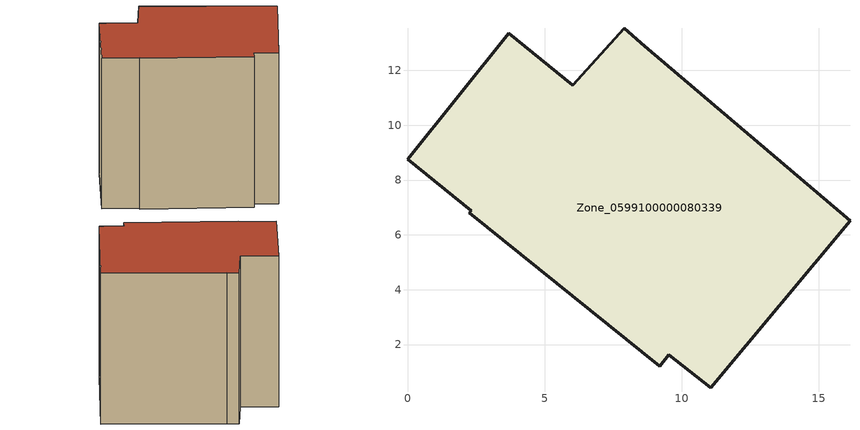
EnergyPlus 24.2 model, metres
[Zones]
Zone_0599100000080339
 floor ground (C_G): 9.53,1.62 9.2,1.21 2.26,6.8 2.33,6.88 0,8.77 3.7,13.35 6.03,11.46 7.91,13.54 8.65,12.88 16.14,6.52 11.05,0.42 z0
 wall outside (C_F): 9.2,1.21 9.53,1.62 11.05,0.42 16.14,6.52 8.65,12.88 7.91,13.54 6.03,11.46 3.7,13.35 0,8.77 2.33,6.88 2.26,6.8 9.2,1.21 z0:13.26
 roof outside (C_R): 9.53,1.62 11.05,0.42 16.14,6.52 8.65,12.88 7.91,13.54 6.03,11.46 3.7,13.35 0,8.77 2.33,6.88 2.26,6.8 9.2,1.21 z13.26
[BUILDING]
Pand.0599100000080339: North Axis=0; Terrain=City; Loads Convergence Tolerance Value=0.04; Temperature Convergence Tolerance Value=0.4; Solar Distribution=FullExterior; Maximum Number of Warmup Days=25; Minimum Number of Warmup Days=1
[Site:Location]
Rotterdam.The.Hague.AP_ZH_NLD Design_Conditions: Latitude=51.96; Longitude=4.45; Time Zone=1; Elevation=-4.5
[SITE:GROUNDTEMPERATURE:BUILDINGSURFACE]
18, 18, 18, 18, 18, 18, 18, 18, 18, 18, 18, 18
[MATERIAL] Thermal Absorptance=0.9; Solar Absorptance=0.7; Visible Absorptance=0.7
Name | Roughness | Thickness | Conductivity | Density | Specific Heat
G.TC.1946 | MediumSmooth | 0.15 | 1 | 540 | 1210
F.TC.1946 | Rough | 0.3 | 0.857143 | 1920 | 840
R.TC.1946 | MediumRough | 0.2 | 0.909091 | 1500 | 1000
[CONSTRUCTION]
C_G: G.TC.1946
C_F: F.TC.1946
C_R: R.TC.1946
[ZONE]
Zone_0599100000080339: Type=1; Multiplier=1; Ceiling Height=Autocalculate; Volume=Autocalculate; Floor Area=autocalculate; Part of Total Floor Area=Yes
[ZONEINFILTRATION:DESIGNFLOWRATE]
Infil_Zone_0599100000080339: Zone or ZoneList or Space or SpaceList=Zone_0599100000080339; Schedule=AlwaysOn; Design Flow Rate Calculation Method=Flow/Area; Flow Rate per Floor Area=0.003; Constant Term Coefficient=1; Temperature Term Coefficient=0; Velocity Term Coefficient=0; Velocity Squared Term Coefficient=0
[HVACTEMPLATE:ZONE:IDEALLOADSAIRSYSTEM]
Zone_0599100000080339: Maximum Heating Supply Air Temperature=50; Minimum Cooling Supply Air Temperature=13; Maximum Heating Supply Air Humidity Ratio=0.0156; Minimum Cooling Supply Air Humidity Ratio=0.0077; Heating Limit=NoLimit; Cooling Limit=NoLimit; Dehumidification Control Type=ConstantSensibleHeatRatio; Cooling Sensible Heat Ratio=0.7; Dehumidification Setpoint=60; Humidification Control Type=None; Humidification Setpoint=30; Outdoor Air Method=None; Outdoor Air Flow Rate per Person=0.00944; Outdoor Air Flow Rate per Zone Floor Area=0; Outdoor Air Flow Rate per Zone=0; Demand Controlled Ventilation Type=None; Outdoor Air Economizer Type=NoEconomizer; Heat Recovery Type=None; Sensible Heat Recovery Effectiveness=0.7; Latent Heat Recovery Effectiveness=0.65
[ZONECONTROL:THERMOSTAT]
ThermostatControl_Zone_0599100000080339: Zone or ZoneList=Zone_0599100000080339; Control Type Schedule=DualSetpointControlType; Control 1=Thermostat_Zone_0599100000080339; Temperature Difference Between Cutout And Setpoint=0
[THERMOSTATSETPOINT:DUALSETPOINT]
Thermostat_Zone_0599100000080339: Heating Setpoint Temperature Schedule=HeatingSetpoint_Zone_0599100000080339; Cooling Setpoint Temperature Schedule=CoolingSetpoint_Zone_0599100000080339
[SCHEDULE:COMPACT]
HeatingSetpoint_Zone_0599100000080339: Through: 12/31, For: AllDays, Until: 24:00, 21
CoolingSetpoint_Zone_0599100000080339: Through: 12/31, For: AllDays, Until: 24:00, 24
DualSetpointControlType: Through: 12/31, For: AllDays, Until: 24:00, 4
AlwaysOn: Through: 12/31, For: AllDays, Until: 24:00, 1
